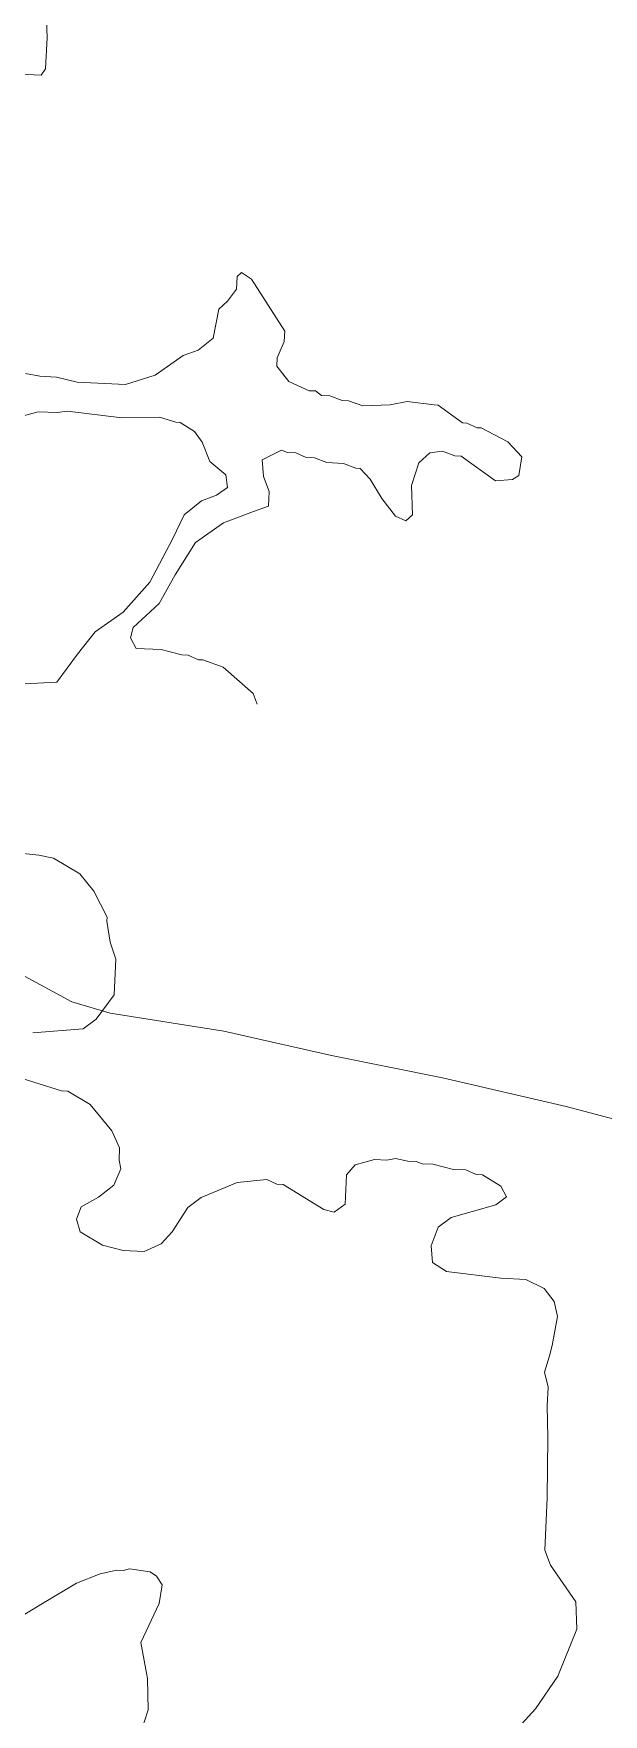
# Model space of a CAD drawing. Header units: millimetres. Extents: x 396621004 to 402046651, y 6785344214 to 6789799943.
# Drawn here: x 401303219 to 401575766, y 6787487389 to 6788291623 of the extents above; entities that cross this region are included whole.
import ezdxf

# ---------------------------------------------------------------- set-up
doc = ezdxf.new("R2010")
doc.units = ezdxf.units.MM
doc.header["$MEASUREMENT"] = 0
doc.layers.add('02 Hallinnolliset rajat_Kynä_nro__2', color=8, linetype='Continuous', lineweight=15)
doc.layers.add('02 Korkeuskayrat_Kynä_nro__2', color=8, linetype='Continuous', lineweight=15)

msp = doc.modelspace()

# ---------------------------------------------------------------- linework, layer by layer
at = {"layer": '02 Hallinnolliset rajat_Kynä_nro__2', "color": 8, "linetype": 'Continuous', "lineweight": 15, "flags": 128}
msp.add_lwpolyline([(401610488.86, 6787764337.2), (401557892.33, 6787778190.36), (401498860.22, 6787791973.52), (401445758.28, 6787802635.96), (401394130.46, 6787814288.62), (401339857.64, 6787822860.58), (401321528.04, 6787828341.84), (401287715.98, 6787846686.03)], dxfattribs=at)
at = {"layer": '02 Korkeuskayrat_Kynä_nro__2', "color": 8, "linetype": 'Continuous', "lineweight": 15, "flags": 128}
for points in [[(401309212.83, 6788301730.14), (401309659.28, 6788289697.39), (401308976.97, 6788274713.96), (401306837.4, 6788271803.29), (401296847.09, 6788272263.4), (401288945.82, 6788274633.94), (401283226.24, 6788280895.37), (401268889.39, 6788295568.73)], [(401299281.49, 6788128990.62), (401306222.48, 6788127670.32), (401314216.41, 6788127310.24), (401324114.06, 6788124849.67), (401347093.45, 6788123789.43), (401361312.38, 6788128150.43), (401374756.33, 6788137542.58), (401381891.06, 6788140213.19), (401389152.15, 6788145884.48), (401391797.14, 6788159777.66), (401395975.21, 6788163598.54), (401400245.94, 6788169409.87), (401400523.92, 6788175401.24), (401402612.95, 6788177301.67), (401407473.33, 6788174080.94), (401423351.69, 6788149325.27), (401423124.25, 6788144324.13), (401419754.84, 6788136472.33), (401419577.94, 6788132481.42), (401425246.98, 6788125209.75), (401435051.97, 6788120758.74), (401438050.75, 6788120618.7), (401440956.87, 6788118478.21), (401444949.62, 6788118298.17), (401450854.52, 6788116027.65), (401453853.29, 6788115887.62), (401460752.17, 6788113567.09), (401473783.37, 6788113967.18), (401481869.96, 6788115597.56), (401494808.5, 6788114007.19), (401496813.31, 6788113917.17), (401508429.36, 6788105375.22), (401510425.73, 6788105275.19), (401515336.65, 6788103054.69), (401517333.03, 6788102964.67), (401530044.14, 6788096373.16), (401536715.57, 6788089051.48), (401535300.42, 6788080109.44), (401532217.41, 6788078249.01), (401524172.94, 6788077618.87), (401507696.51, 6788089381.56), (401504697.73, 6788089521.59), (401498801.26, 6788091802.11), (401492761.59, 6788091071.94), (401487530.57, 6788086310.86), (401484034.81, 6788075458.37), (401484388.6, 6788061425.16), (401481255.04, 6788058564.51), (401476352.55, 6788060795.02), (401469723.23, 6788069106.92), (401464138.43, 6788078369.04), (401459379.13, 6788083600.24), (401457374.33, 6788083690.26), (401451477.86, 6788085960.78), (401443483.93, 6788086330.86), (401437579.03, 6788088601.38), (401433586.28, 6788088791.42), (401428683.78, 6788091011.93), (401424682.6, 6788091191.97), (401421734.37, 6788092332.23), (401412510.6, 6788087751.18), (401413142.37, 6788079709.35), (401415821.05, 6788072577.71), (401415500.95, 6788065586.11), (401408374.65, 6788062915.5), (401394113.61, 6788057564.28), (401380661.23, 6788048172.13), (401370940.47, 6788032598.57), (401363300.33, 6788018935.44), (401350766.11, 6788007492.82), (401349536.28, 6788002541.69), (401352307.62, 6787997410.52), (401364294.31, 6787996860.39), (401374191.96, 6787994399.83), (401377182.31, 6787994269.8), (401382093.23, 6787992039.29), (401384089.61, 6787991949.27), (401393936.71, 6787988488.48), (401408197.75, 6787975805.57), (401410143.59, 6787970724.41)], [(401286191.32, 6788105565.26), (401305447.51, 6788110686.43), (401314435.42, 6788110276.34), (401319481.12, 6788111046.51), (401345358.21, 6788107855.78), (401363392.99, 6788108025.82), (401371294.26, 6788105665.28), (401373290.64, 6788105575.26), (401380096.85, 6788101254.27), (401383862.17, 6788096073.09), (401387450.59, 6788086900.99), (401395166.55, 6788080539.54), (401395890.97, 6788074498.15), (401390710.5, 6788070737.29), (401383575.77, 6788068056.68), (401375261.74, 6788061435.16), (401369719.06, 6788049672.47), (401358768.47, 6788029147.78), (401346091.05, 6788014714.48), (401332647.1, 6788005322.33), (401324147.75, 6787994699.9), (401314258.53, 6787981346.84), (401298877.16, 6787980446.64)], [(401302810.95, 6787813478.44), (401326927.52, 6787815368.87), (401333144.09, 6787820089.95), (401341693.97, 6787831712.61), (401342468.94, 6787848696.49), (401339840.79, 6787856828.35), (401338299.29, 6787866910.66), (401338391.95, 6787868901.12), (401331947.94, 6787881213.93), (401325327.05, 6787889525.84), (401312658.06, 6787897117.57), (401305708.64, 6787898437.87), (401290773.72, 6787900128.26)], [(401297807.37, 6787791683.45), (401316558.15, 6787785812.11), (401319556.93, 6787785672.08), (401330263.24, 6787779180.59), (401340708.42, 6787766687.73), (401344338.96, 6787758505.86), (401344060.98, 6787752514.49), (401344878.07, 6787748473.57), (401341508.65, 6787740621.77), (401334239.15, 6787734940.47), (401326017.78, 6787730319.41), (401323743.43, 6787724418.06), (401325470.25, 6787718326.67), (401336184.98, 6787711835.18), (401346082.63, 6787709374.62), (401356072.94, 6787708914.52), (401364252.19, 6787712545.35), (401369516.9, 6787718306.66), (401377064.38, 6787729979.33), (401383289.37, 6787734700.41), (401400633.42, 6787741912.06), (401414717.57, 6787743262.37), (401419620.06, 6787741031.86), (401422618.84, 6787740901.83), (401442094.04, 6787728989.11), (401447038.66, 6787727758.83), (401452219.13, 6787731529.69), (401452859.32, 6787745512.89), (401457087.93, 6787750323.99), (401466219.04, 6787752914.58), (401472208.17, 6787752634.52), (401476251.46, 6787753454.71), (401482198.48, 6787752174.41), (401486199.66, 6787751994.37), (401489147.89, 6787750854.11), (401494143.05, 6787750624.06), (401504040.7, 6787748173.5), (401510038.25, 6787747893.43), (401514940.75, 6787745672.93), (401517931.1, 6787745532.89), (401526700, 6787740121.66), (401529462.91, 6787734990.48), (401524282.44, 6787731219.62), (401502987.75, 6787725198.24), (401496762.76, 6787720477.16), (401493351.23, 6787711625.14), (401493983, 6787703583.3), (401500797.64, 6787699262.31), (401526674.72, 6787696071.58), (401538661.41, 6787695521.45), (401547472.42, 6787691120.44), (401552189.6, 6787684889.02), (401553865.88, 6787677807.4), (401551229.32, 6787663914.22), (401549999.48, 6787658963.09), (401547632.47, 6787651061.28), (401549308.75, 6787643979.66), (401548896, 6787634987.6), (401549207.67, 6787619954.16), (401548879.15, 6787590937.53), (401547733.55, 6787565961.81), (401550403.81, 6787558830.18), (401562617.93, 6787541256.16), (401563013.84, 6787528223.18), (401553966.97, 6787505608), (401543243.81, 6787490084.45), (401523212.65, 6787467979.4)], [(401354514.59, 6787478731.86), (401358010.35, 6787489584.34), (401357707.1, 6787504607.77), (401354489.32, 6787521781.7), (401363350.87, 6787540395.96), (401364766.02, 6787549338.01), (401361952.56, 6787553468.95), (401359046.45, 6787555609.44), (401349098.26, 6787557059.77), (401346057.36, 6787556199.58), (401343058.58, 6787556339.61), (401334971.99, 6787554709.24), (401323760.27, 6787550218.21), (401308311.52, 6787540916.08), (401299045.63, 6787535334.8)]]:
    msp.add_lwpolyline(points, dxfattribs=at)

doc.saveas('drawing.dxf')
